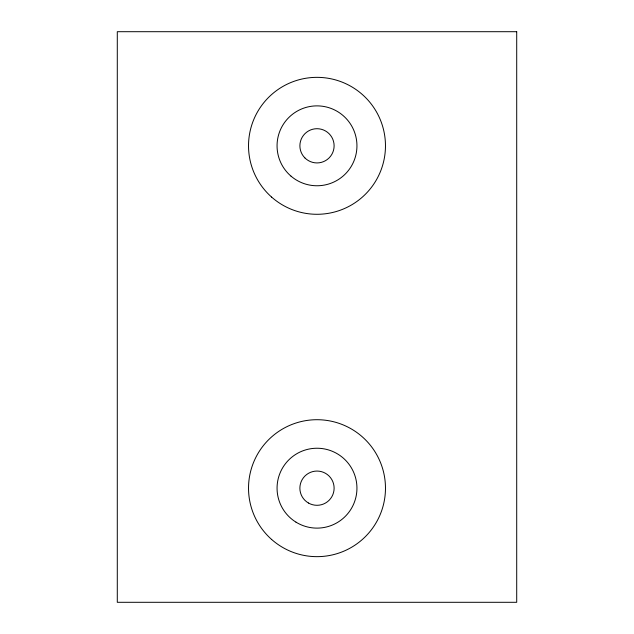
<?xml version="1.0" encoding="UTF-8"?>
<svg xmlns="http://www.w3.org/2000/svg" width="634" height="634" viewBox="0 0 634 634"><rect width="100%" height="100%" fill="white"/><g stroke="black" fill="none" stroke-linecap="round" stroke-linejoin="round"><path stroke-width="0.95" d="M516.71 31.7L117.29 31.7L117.29 602.3L516.71 602.3L516.71 31.7M304.899 157.921A17.118 17.118 0 0 0 333.532 150.25A17.118 17.118 0 0 0 312.57 129.288A17.118 17.118 0 0 0 304.899 157.921M308.441 503.008A17.118 17.118 0 0 0 334.118 488.18A17.118 17.118 0 0 0 308.441 473.352A17.118 17.118 0 0 0 308.441 503.008M271.637 539.471A68.472 68.472 0 0 0 384.101 501.819A68.472 68.472 0 0 0 295.262 423.25A68.472 68.472 0 0 0 271.637 539.471M271.629 197.103A68.472 68.472 0 0 0 384.093 159.475A68.472 68.472 0 0 0 295.278 80.883A68.472 68.472 0 0 0 271.629 197.103M295.967 522.131A39.942 39.942 0 0 0 356.926 489.416A39.942 39.942 0 0 0 298.115 452.985A39.942 39.942 0 0 0 295.967 522.131M291.03 176.165A39.942 39.942 0 0 0 356.268 153.143A39.942 39.942 0 0 0 303.71 108.152A39.942 39.942 0 0 0 291.03 176.165"/></g></svg>
